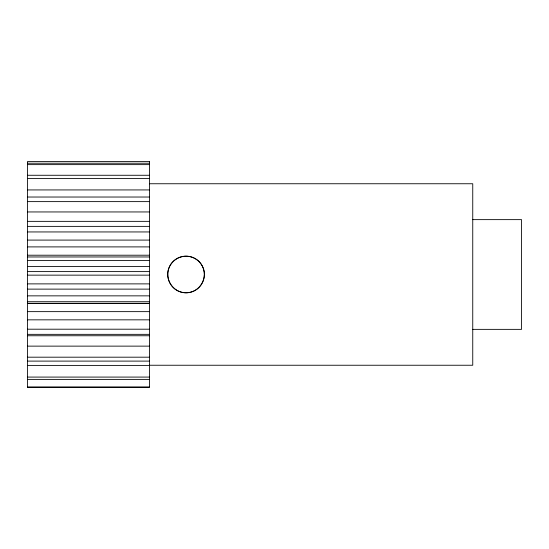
<?xml version="1.0" encoding="UTF-8"?>
<svg xmlns="http://www.w3.org/2000/svg" width="549" height="549" viewBox="0 0 549 549"><rect width="100%" height="100%" fill="white"/><g stroke="black" fill="none" stroke-linecap="round" stroke-linejoin="round"><path stroke-width="0.82" d="M204.352 274.493A18.302 18.302 0 0 1 176.902 290.346A18.302 18.302 0 0 1 176.902 258.648A18.302 18.302 0 0 1 204.352 274.493C204.242 280.937 200.728 287.031 195.197 290.346A18.083 17.829 0 0 1 176.902 290.346C171.377 287.024 167.857 280.937 167.747 274.493M27.45 163.225L149.452 163.225M27.45 164.631L149.452 164.631M27.45 175.268L149.452 175.268M27.45 178.425L149.452 178.425M149.452 183.75L472.751 183.75L472.751 365.243L149.452 365.243M27.45 189.933L149.452 189.933M27.45 197.029L149.452 197.029M27.45 201.62L149.452 201.62M27.45 211.948L149.452 211.948M472.751 219.634L521.55 219.634L521.55 329.359L472.751 329.359M27.45 221.357L149.452 221.357M27.45 226.373L149.452 226.373M27.45 231.946L149.452 231.946M27.45 240.091L149.452 240.091M27.45 246.899L149.452 246.899M27.45 255.21L149.452 255.21M27.45 256.966L149.452 256.966M27.45 260.425L149.452 260.425M27.45 266.443L149.452 266.443M27.45 271.604L149.452 271.604M27.45 275.145L149.452 275.145M27.45 283.881L149.452 283.881M27.45 289.124L149.452 289.124M27.45 295.856L149.452 295.856M27.45 301.724L149.452 301.724M27.45 303.322L149.452 303.322M27.45 303.398L149.452 303.398M27.45 311.64L149.452 311.64M27.45 319.841L149.452 319.841M27.45 329.201L149.452 329.201M27.45 334.341L149.452 334.341M27.45 335.755L149.452 335.755M27.45 346.131L149.452 346.131M27.45 357.186L149.452 357.186M27.45 361.105L149.452 361.105M27.45 365.401L149.452 365.401M27.45 377.081L149.452 377.081M27.45 379.386L149.452 379.386M27.45 386.928L149.452 386.928M167.72 274.493A18.33 18.247 0 0 1 186.049 256.17A18.33 18.247 0 0 1 204.379 274.493M149.452 161.598L27.45 161.598L27.45 387.402L149.452 387.402L149.452 161.598"/></g></svg>
